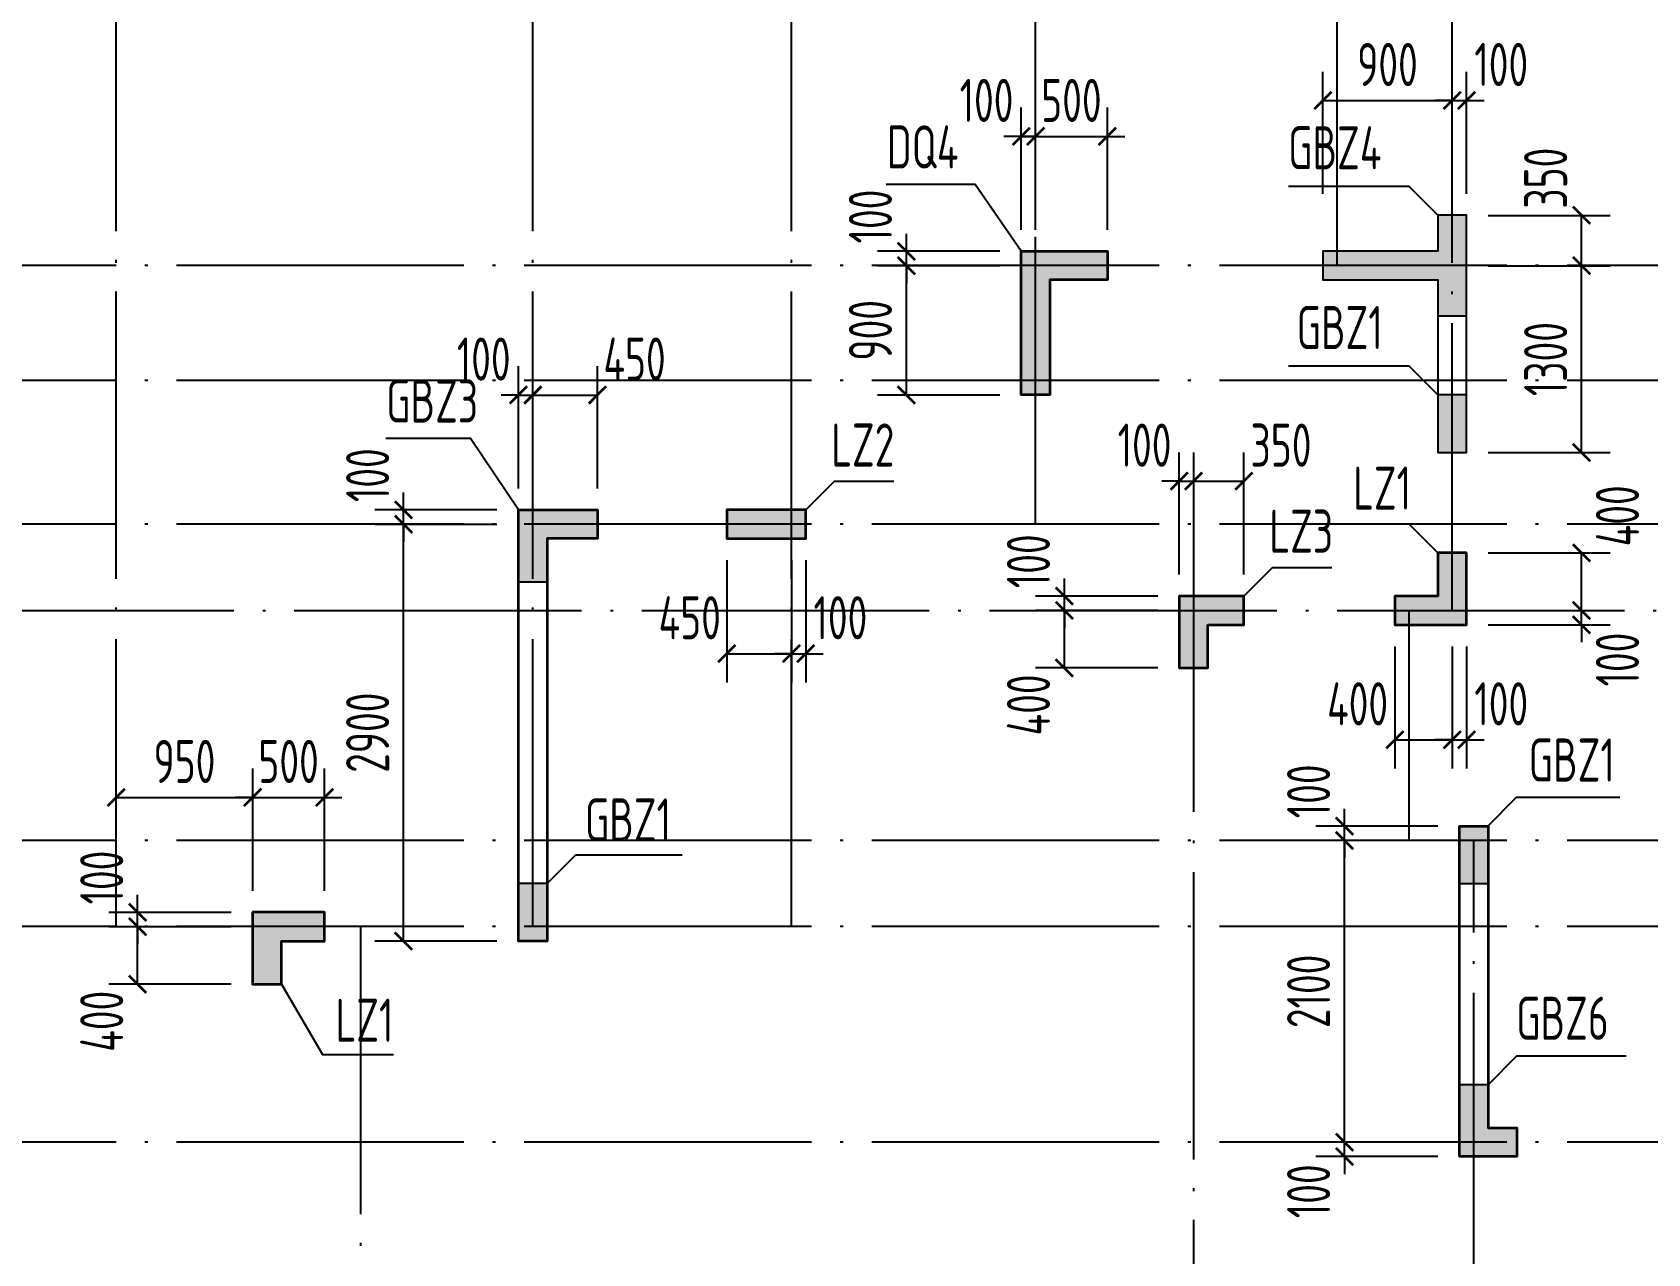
# Model space of a CAD drawing. Extents: x -1307975 to -76406, y -96289 to 379359.
# Drawn here: x -945641 to -934397, y 80493 to 88992 of the extents above; entities that cross this region are included whole.
import ezdxf
from ezdxf.enums import TextEntityAlignment as Align

# ---------------------------------------------------------------- set-up
doc = ezdxf.new("R2010")
doc.units = 0
doc.header["$LTSCALE"] = 1000
doc.linetypes.add('DOTE', pattern=[2.42, 2, -0.2, 0.02, -0.2])
doc.layers.get('0').update_dxf_attribs({"linetype": 'CONTINUOUS'})
doc.layers.get('DEFPOINTS').update_dxf_attribs({"linetype": 'CONTINUOUS'})
for name, color, linetype in [('A-DOTE', 10, 'DOTE'), ('S-Q墙实线', 6, 'CONTINUOUS'), ('S-Q墙标注', 3, 'CONTINUOUS'), ('S-X详图填充', 252, 'CONTINUOUS'), ('S-X详图实线', 4, 'CONTINUOUS'), ('S-Z柱实线', 6, 'CONTINUOUS'), ('S-Z柱编号', 6, 'CONTINUOUS')]:
    doc.layers.add(name, color=color, linetype=linetype)
doc.styles.add('TSSD_REIN', font='tssdeng.shx', dxfattribs={"width": 0.7, "height": 300, "bigfont": 'tssdchn.shx'})
doc.styles.add('结构文字', font='zstxt.shx', dxfattribs={"width": 0.7, "bigfont": 'zshz.shx'})
doc.dimstyles.new('STRUCK', dxfattribs={"dimtxt": 400, "dimasz": 121, "dimexe": 200, "dimexo": 150, "dimgap": 115, "dimtad": 1, "dimdec": 0, "dimdsep": 46, "dimtxsty": '结构文字', "dimblk": 'ARCHTICK', "dimcen": 400, "dimclrd": 3, "dimclre": 3, "dimclrt": 7, "dimadec": 0, "dimazin": 0, "dimtfac": 1, "dimtdec": 0, "dimtix": 1, "dimtmove": 2, "dimatfit": 3, "dimldrblk": '_DIMX', "dimfxl": 1, "dimtolj": 1, "dimtzin": 0, "dimarcsym": 0})

# ---------------------------------------------------------------- blocks, each defined once
blk = doc.blocks.new('20210726.16395156')
at = {"layer": 'A-DOTE'}
for p, q in [((31400, 10900), (31400, 18249.9)), ((34300, 10900), (34300, 18249.9)), ((36100, 10900), (36100, 18249.9)), ((37800, 13700), (37800, 18249.9)), ((39900, 15500), (39900, 18249.9)), ((40700, 13100.3), (40700, 18249.9)), ((55600, 15500), (3600, 15500)), ((55600, 14700), (3600, 14700)), ((55600, 13700), (3600, 13700)), ((38900.2, 13700), (38900, 3600)), ((3600, 13100.3), (55600, 13100.3)), ((40400, 11500), (40400, 13100)), ((55600, 11500), (3600, 11500)), ((40850, 3600.2), (40850, 11500)), ((55600, 10900), (3600, 10900)), ((33100, 10900), (33100, 3600)), ((55600, 9400), (3600, 9400))]:
    blk.add_line(p, q, dxfattribs=at)
blk = doc.blocks.new('_ArchTick')
at = {"color": 0, "linetype": 'ByBlock', "const_width": 0.15}
blk.add_lwpolyline([(-0.5, -0.5), (0.5, 0.5)], dxfattribs=at)
blk = doc.blocks.new('*D1609')
at = {"layer": 'DEFPOINTS', "color": 0, "transparency": 16777216}
for p in [(-943057, 85568), (-942257, 85568), (-942257, 82668)]:
    blk.add_point(p, dxfattribs=at)
at = {"layer": 'S-Q墙标注', "color": 3, "lineweight": -2, "transparency": 16777216}
for p, q in [((-942407, 85568), (-943257, 85568)), ((-943057, 82668), (-943057, 85568)), ((-942407, 82668), (-943257, 82668))]:
    blk.add_line(p, q, dxfattribs=at)
at = {"layer": 'S-Q墙标注', "color": 3, "lineweight": -2, "transparency": 16777216, "xscale": 121, "yscale": 121, "zscale": 121}
for p, rotation in [((-943057, 85568), 90), ((-943057, 82668), 270)]:
    blk.add_blockref('_ArchTick', p, dxfattribs=dict(at, rotation=rotation))
at = {"layer": 'S-Q墙标注', "color": 7, "transparency": 16777216, "insert": (-943307, 84118), "char_height": 300, "attachment_point": 5, "rotation": 90, "style": 'TSSD_REIN'}
blk.add_mtext('\\A1;2900', dxfattribs=at)
blk = doc.blocks.new('_DIMX')
blk.add_line((-150, 0), (150, 0))
at = {"const_width": 50}
blk.add_lwpolyline([(-70, -70), (70, 70)], dxfattribs=at)
blk = doc.blocks.new('*D1610')
at = {"layer": 'DEFPOINTS', "color": 0, "transparency": 16777216}
for p in [(-943057, 85668), (-942257, 85668), (-942257, 85568)]:
    blk.add_point(p, dxfattribs=at)
at = {"layer": 'S-Q墙标注', "color": 3, "lineweight": -2, "transparency": 16777216}
for p, q in [((-943057, 85668), (-943057, 85789)), ((-942407, 85668), (-943257, 85668)), ((-943057, 85568), (-943057, 85668)), ((-942407, 85568), (-943257, 85568)), ((-943057, 85568), (-943057, 85447))]:
    blk.add_line(p, q, dxfattribs=at)
at = {"layer": 'S-Q墙标注', "color": 3, "lineweight": -2, "transparency": 16777216, "xscale": 121, "yscale": 121, "zscale": 121}
for p, rotation in [((-943057, 85668), 270), ((-943057, 85568), 90)]:
    blk.add_blockref('_ArchTick', p, dxfattribs=dict(at, rotation=rotation))
at = {"layer": 'S-Q墙标注', "color": 7, "transparency": 16777216, "insert": (-943307, 85910), "char_height": 300, "attachment_point": 5, "rotation": 90, "style": 'TSSD_REIN'}
blk.add_mtext('\\A1;100', dxfattribs=at)
blk = doc.blocks.new('*D1611')
at = {"layer": 'DEFPOINTS', "color": 0, "transparency": 16777216}
for p in [(-942157, 86468), (-942257, 85668), (-942157, 85668)]:
    blk.add_point(p, dxfattribs=at)
at = {"layer": 'S-Q墙标注', "color": 3, "lineweight": -2, "transparency": 16777216}
for p, q in [((-942257, 85818), (-942257, 86668)), ((-942157, 85818), (-942157, 86668)), ((-942257, 86468), (-942378, 86468)), ((-942257, 86468), (-942157, 86468)), ((-942157, 86468), (-942036, 86468))]:
    blk.add_line(p, q, dxfattribs=at)
at = {"layer": 'S-Q墙标注', "color": 3, "lineweight": -2, "transparency": 16777216, "xscale": 121, "yscale": 121, "zscale": 121}
blk.add_blockref('_ArchTick', (-942257, 86468), dxfattribs=at)
at = {"layer": 'S-Q墙标注', "color": 3, "lineweight": -2, "transparency": 16777216, "xscale": 121, "yscale": 121, "zscale": 121, "rotation": 180}
blk.add_blockref('_ArchTick', (-942157, 86468), dxfattribs=at)
at = {"layer": 'S-Q墙标注', "color": 7, "transparency": 16777216, "insert": (-942499, 86718), "char_height": 300, "attachment_point": 5, "style": 'TSSD_REIN'}
blk.add_mtext('\\A1;100', dxfattribs=at)
blk = doc.blocks.new('*D1612')
at = {"layer": 'DEFPOINTS', "color": 0, "transparency": 16777216}
for p in [(-941707, 86468), (-942157, 85668), (-941707, 85668)]:
    blk.add_point(p, dxfattribs=at)
at = {"layer": 'S-Q墙标注', "color": 3, "lineweight": -2, "transparency": 16777216}
for p, q in [((-942157, 85818), (-942157, 86668)), ((-941707, 85818), (-941707, 86668)), ((-942157, 86468), (-941707, 86468))]:
    blk.add_line(p, q, dxfattribs=at)
at = {"layer": 'S-Q墙标注', "color": 3, "lineweight": -2, "transparency": 16777216, "xscale": 121, "yscale": 121, "zscale": 121, "rotation": 180}
blk.add_blockref('_ArchTick', (-942157, 86468), dxfattribs=at)
at = {"layer": 'S-Q墙标注', "color": 3, "lineweight": -2, "transparency": 16777216, "xscale": 121, "yscale": 121, "zscale": 121}
blk.add_blockref('_ArchTick', (-941707, 86468), dxfattribs=at)
at = {"layer": 'S-Q墙标注', "color": 7, "transparency": 16777216, "insert": (-941449, 86718), "char_height": 300, "attachment_point": 5, "style": 'TSSD_REIN'}
blk.add_mtext('\\A1;450', dxfattribs=at)
blk = doc.blocks.new('*D1613')
at = {"layer": 'DEFPOINTS', "color": 0, "transparency": 16777216}
for p in [(-940807, 85468), (-940357, 85468), (-940357, 84668)]:
    blk.add_point(p, dxfattribs=at)
at = {"layer": 'S-Q墙标注', "color": 3, "lineweight": -2, "transparency": 16777216}
for p, q in [((-940807, 85318), (-940807, 84468)), ((-940357, 85318), (-940357, 84468)), ((-940807, 84668), (-940357, 84668))]:
    blk.add_line(p, q, dxfattribs=at)
at = {"layer": 'S-Q墙标注', "color": 3, "lineweight": -2, "transparency": 16777216, "xscale": 121, "yscale": 121, "zscale": 121, "rotation": 180}
blk.add_blockref('_ArchTick', (-940807, 84668), dxfattribs=at)
at = {"layer": 'S-Q墙标注', "color": 3, "lineweight": -2, "transparency": 16777216, "xscale": 121, "yscale": 121, "zscale": 121}
blk.add_blockref('_ArchTick', (-940357, 84668), dxfattribs=at)
at = {"layer": 'S-Q墙标注', "color": 7, "transparency": 16777216, "insert": (-941065, 84918), "char_height": 300, "attachment_point": 5, "style": 'TSSD_REIN'}
blk.add_mtext('\\A1;450', dxfattribs=at)
blk = doc.blocks.new('*D1614')
at = {"layer": 'DEFPOINTS', "color": 0, "transparency": 16777216}
for p in [(-940357, 85468), (-940257, 85468), (-940257, 84668)]:
    blk.add_point(p, dxfattribs=at)
at = {"layer": 'S-Q墙标注', "color": 3, "lineweight": -2, "transparency": 16777216}
for p, q in [((-940357, 85318), (-940357, 84468)), ((-940257, 85318), (-940257, 84468)), ((-940357, 84668), (-940478, 84668)), ((-940357, 84668), (-940257, 84668)), ((-940257, 84668), (-940136, 84668))]:
    blk.add_line(p, q, dxfattribs=at)
at = {"layer": 'S-Q墙标注', "color": 3, "lineweight": -2, "transparency": 16777216, "xscale": 121, "yscale": 121, "zscale": 121}
blk.add_blockref('_ArchTick', (-940357, 84668), dxfattribs=at)
at = {"layer": 'S-Q墙标注', "color": 3, "lineweight": -2, "transparency": 16777216, "xscale": 121, "yscale": 121, "zscale": 121, "rotation": 180}
blk.add_blockref('_ArchTick', (-940257, 84668), dxfattribs=at)
at = {"layer": 'S-Q墙标注', "color": 7, "transparency": 16777216, "insert": (-940016, 84918), "char_height": 300, "attachment_point": 5, "style": 'TSSD_REIN'}
blk.add_mtext('\\A1;100', dxfattribs=at)
blk = doc.blocks.new('*D1615')
at = {"layer": 'DEFPOINTS', "color": 0, "transparency": 16777216}
for p in [(-935657, 84969), (-934857, 84969), (-935657, 84869)]:
    blk.add_point(p, dxfattribs=at)
at = {"layer": 'S-Q墙标注', "color": 3, "lineweight": -2, "transparency": 16777216}
for p, q in [((-934857, 84969), (-934857, 85090)), ((-935507, 84969), (-934657, 84969)), ((-934857, 84869), (-934857, 84969)), ((-935507, 84869), (-934657, 84869)), ((-934857, 84869), (-934857, 84748))]:
    blk.add_line(p, q, dxfattribs=at)
at = {"layer": 'S-Q墙标注', "color": 3, "lineweight": -2, "transparency": 16777216, "xscale": 121, "yscale": 121, "zscale": 121}
for p, rotation in [((-934857, 84969), 270), ((-934857, 84869), 90)]:
    blk.add_blockref('_ArchTick', p, dxfattribs=dict(at, rotation=rotation))
at = {"layer": 'S-Q墙标注', "color": 7, "transparency": 16777216, "insert": (-934607, 84627), "char_height": 300, "attachment_point": 5, "rotation": 90, "style": 'TSSD_REIN'}
blk.add_mtext('\\A1;100', dxfattribs=at)
blk = doc.blocks.new('*D1616')
at = {"layer": 'DEFPOINTS', "color": 0, "transparency": 16777216}
for p in [(-935657, 85369), (-934857, 85369), (-935657, 84969)]:
    blk.add_point(p, dxfattribs=at)
at = {"layer": 'S-Q墙标注', "color": 3, "lineweight": -2, "transparency": 16777216}
for p, q in [((-935507, 85369), (-934657, 85369)), ((-934857, 84969), (-934857, 85369)), ((-935507, 84969), (-934657, 84969))]:
    blk.add_line(p, q, dxfattribs=at)
at = {"layer": 'S-Q墙标注', "color": 3, "lineweight": -2, "transparency": 16777216, "xscale": 121, "yscale": 121, "zscale": 121}
for p, rotation in [((-934857, 85369), 90), ((-934857, 84969), 270)]:
    blk.add_blockref('_ArchTick', p, dxfattribs=dict(at, rotation=rotation))
at = {"layer": 'S-Q墙标注', "color": 7, "transparency": 16777216, "insert": (-934607, 85627), "char_height": 300, "attachment_point": 5, "rotation": 90, "style": 'TSSD_REIN'}
blk.add_mtext('\\A1;400', dxfattribs=at)
blk = doc.blocks.new('*D1617')
at = {"layer": 'DEFPOINTS', "color": 0, "transparency": 16777216}
for p in [(-936157, 84869), (-935757, 84869), (-935757, 84069)]:
    blk.add_point(p, dxfattribs=at)
at = {"layer": 'S-Q墙标注', "color": 3, "lineweight": -2, "transparency": 16777216}
for p, q in [((-936157, 84719), (-936157, 83869)), ((-935757, 84719), (-935757, 83869)), ((-936157, 84069), (-935757, 84069))]:
    blk.add_line(p, q, dxfattribs=at)
at = {"layer": 'S-Q墙标注', "color": 3, "lineweight": -2, "transparency": 16777216, "xscale": 121, "yscale": 121, "zscale": 121, "rotation": 180}
blk.add_blockref('_ArchTick', (-936157, 84069), dxfattribs=at)
at = {"layer": 'S-Q墙标注', "color": 3, "lineweight": -2, "transparency": 16777216, "xscale": 121, "yscale": 121, "zscale": 121}
blk.add_blockref('_ArchTick', (-935757, 84069), dxfattribs=at)
at = {"layer": 'S-Q墙标注', "color": 7, "transparency": 16777216, "insert": (-936416, 84319), "char_height": 300, "attachment_point": 5, "style": 'TSSD_REIN'}
blk.add_mtext('\\A1;400', dxfattribs=at)
blk = doc.blocks.new('*D1618')
at = {"layer": 'DEFPOINTS', "color": 0, "transparency": 16777216}
for p in [(-935757, 84869), (-935657, 84869), (-935657, 84069)]:
    blk.add_point(p, dxfattribs=at)
at = {"layer": 'S-Q墙标注', "color": 3, "lineweight": -2, "transparency": 16777216}
for p, q in [((-935757, 84719), (-935757, 83869)), ((-935657, 84719), (-935657, 83869)), ((-935757, 84069), (-935878, 84069)), ((-935757, 84069), (-935657, 84069)), ((-935657, 84069), (-935536, 84069))]:
    blk.add_line(p, q, dxfattribs=at)
at = {"layer": 'S-Q墙标注', "color": 3, "lineweight": -2, "transparency": 16777216, "xscale": 121, "yscale": 121, "zscale": 121}
blk.add_blockref('_ArchTick', (-935757, 84069), dxfattribs=at)
at = {"layer": 'S-Q墙标注', "color": 3, "lineweight": -2, "transparency": 16777216, "xscale": 121, "yscale": 121, "zscale": 121, "rotation": 180}
blk.add_blockref('_ArchTick', (-935657, 84069), dxfattribs=at)
at = {"layer": 'S-Q墙标注', "color": 7, "transparency": 16777216, "insert": (-935416, 84319), "char_height": 300, "attachment_point": 5, "style": 'TSSD_REIN'}
blk.add_mtext('\\A1;100', dxfattribs=at)
blk = doc.blocks.new('*D1619')
at = {"layer": 'DEFPOINTS', "color": 0, "transparency": 16777216}
for p in [(-939557, 87368), (-938757, 87368), (-938757, 86468)]:
    blk.add_point(p, dxfattribs=at)
at = {"layer": 'S-Q墙标注', "color": 3, "lineweight": -2, "transparency": 16777216}
for p, q in [((-938907, 87368), (-939757, 87368)), ((-939557, 86468), (-939557, 87368)), ((-938907, 86468), (-939757, 86468))]:
    blk.add_line(p, q, dxfattribs=at)
at = {"layer": 'S-Q墙标注', "color": 3, "lineweight": -2, "transparency": 16777216, "xscale": 121, "yscale": 121, "zscale": 121}
for p, rotation in [((-939557, 87368), 90), ((-939557, 86468), 270)]:
    blk.add_blockref('_ArchTick', p, dxfattribs=dict(at, rotation=rotation))
at = {"layer": 'S-Q墙标注', "color": 7, "transparency": 16777216, "insert": (-939807, 86918), "char_height": 300, "attachment_point": 5, "rotation": 90, "style": 'TSSD_REIN'}
blk.add_mtext('\\A1;900', dxfattribs=at)
blk = doc.blocks.new('*D1620')
at = {"layer": 'DEFPOINTS', "color": 0, "transparency": 16777216}
for p in [(-939557, 87468), (-938757, 87468), (-938757, 87368)]:
    blk.add_point(p, dxfattribs=at)
at = {"layer": 'S-Q墙标注', "color": 3, "lineweight": -2, "transparency": 16777216}
for p, q in [((-939557, 87468), (-939557, 87589)), ((-938907, 87468), (-939757, 87468)), ((-939557, 87368), (-939557, 87468)), ((-938907, 87368), (-939757, 87368)), ((-939557, 87368), (-939557, 87247))]:
    blk.add_line(p, q, dxfattribs=at)
at = {"layer": 'S-Q墙标注', "color": 3, "lineweight": -2, "transparency": 16777216, "xscale": 121, "yscale": 121, "zscale": 121}
for p, rotation in [((-939557, 87468), 270), ((-939557, 87368), 90)]:
    blk.add_blockref('_ArchTick', p, dxfattribs=dict(at, rotation=rotation))
at = {"layer": 'S-Q墙标注', "color": 7, "transparency": 16777216, "insert": (-939807, 87710), "char_height": 300, "attachment_point": 5, "rotation": 90, "style": 'TSSD_REIN'}
blk.add_mtext('\\A1;100', dxfattribs=at)
blk = doc.blocks.new('*D1621')
at = {"layer": 'DEFPOINTS', "color": 0, "transparency": 16777216}
for p in [(-938657, 88268), (-938757, 87468), (-938657, 87468)]:
    blk.add_point(p, dxfattribs=at)
at = {"layer": 'S-Q墙标注', "color": 3, "lineweight": -2, "transparency": 16777216}
for p, q in [((-938757, 87618), (-938757, 88468)), ((-938657, 87618), (-938657, 88468)), ((-938757, 88268), (-938878, 88268)), ((-938757, 88268), (-938657, 88268)), ((-938657, 88268), (-938536, 88268))]:
    blk.add_line(p, q, dxfattribs=at)
at = {"layer": 'S-Q墙标注', "color": 3, "lineweight": -2, "transparency": 16777216, "xscale": 121, "yscale": 121, "zscale": 121}
blk.add_blockref('_ArchTick', (-938757, 88268), dxfattribs=at)
at = {"layer": 'S-Q墙标注', "color": 3, "lineweight": -2, "transparency": 16777216, "xscale": 121, "yscale": 121, "zscale": 121, "rotation": 180}
blk.add_blockref('_ArchTick', (-938657, 88268), dxfattribs=at)
at = {"layer": 'S-Q墙标注', "color": 7, "transparency": 16777216, "insert": (-938999, 88518), "char_height": 300, "attachment_point": 5, "style": 'TSSD_REIN'}
blk.add_mtext('\\A1;100', dxfattribs=at)
blk = doc.blocks.new('*D1622')
at = {"layer": 'DEFPOINTS', "color": 0, "transparency": 16777216}
for p in [(-938158, 88268), (-938657, 87468), (-938158, 87468)]:
    blk.add_point(p, dxfattribs=at)
at = {"layer": 'S-Q墙标注', "color": 3, "lineweight": -2, "transparency": 16777216}
for p, q in [((-938657, 87618), (-938657, 88468)), ((-938158, 87618), (-938158, 88468)), ((-938657, 88268), (-938778, 88268)), ((-938657, 88268), (-938158, 88268)), ((-938158, 88268), (-938037, 88268))]:
    blk.add_line(p, q, dxfattribs=at)
at = {"layer": 'S-Q墙标注', "color": 3, "lineweight": -2, "transparency": 16777216, "xscale": 121, "yscale": 121, "zscale": 121}
blk.add_blockref('_ArchTick', (-938657, 88268), dxfattribs=at)
at = {"layer": 'S-Q墙标注', "color": 3, "lineweight": -2, "transparency": 16777216, "xscale": 121, "yscale": 121, "zscale": 121, "rotation": 180}
blk.add_blockref('_ArchTick', (-938158, 88268), dxfattribs=at)
at = {"layer": 'S-Q墙标注', "color": 7, "transparency": 16777216, "insert": (-938408, 88518), "char_height": 300, "attachment_point": 5, "style": 'TSSD_REIN'}
blk.add_mtext('\\A1;500', dxfattribs=at)
blk = doc.blocks.new('*D1623')
at = {"layer": 'DEFPOINTS', "color": 0, "transparency": 16777216}
for p in [(-936507, 81268), (-935707, 81268), (-935707, 81168)]:
    blk.add_point(p, dxfattribs=at)
at = {"layer": 'S-Q墙标注', "color": 3, "lineweight": -2, "transparency": 16777216}
for p, q in [((-936507, 81268), (-936507, 81389)), ((-935857, 81268), (-936707, 81268)), ((-936507, 81168), (-936507, 81268)), ((-935857, 81168), (-936707, 81168)), ((-936507, 81168), (-936507, 81047))]:
    blk.add_line(p, q, dxfattribs=at)
at = {"layer": 'S-Q墙标注', "color": 3, "lineweight": -2, "transparency": 16777216, "xscale": 121, "yscale": 121, "zscale": 121}
for p, rotation in [((-936507, 81268), 270), ((-936507, 81168), 90)]:
    blk.add_blockref('_ArchTick', p, dxfattribs=dict(at, rotation=rotation))
at = {"layer": 'S-Q墙标注', "color": 7, "transparency": 16777216, "insert": (-936757, 80927), "char_height": 300, "attachment_point": 5, "rotation": 90, "style": 'TSSD_REIN'}
blk.add_mtext('\\A1;100', dxfattribs=at)
blk = doc.blocks.new('*D1624')
at = {"layer": 'DEFPOINTS', "color": 0, "transparency": 16777216}
for p in [(-936507, 83368), (-935707, 83368), (-935707, 81268)]:
    blk.add_point(p, dxfattribs=at)
at = {"layer": 'S-Q墙标注', "color": 3, "lineweight": -2, "transparency": 16777216}
for p, q in [((-935857, 83368), (-936707, 83368)), ((-936507, 81268), (-936507, 83368)), ((-935857, 81268), (-936707, 81268))]:
    blk.add_line(p, q, dxfattribs=at)
at = {"layer": 'S-Q墙标注', "color": 3, "lineweight": -2, "transparency": 16777216, "xscale": 121, "yscale": 121, "zscale": 121}
for p, rotation in [((-936507, 83368), 90), ((-936507, 81268), 270)]:
    blk.add_blockref('_ArchTick', p, dxfattribs=dict(at, rotation=rotation))
at = {"layer": 'S-Q墙标注', "color": 7, "transparency": 16777216, "insert": (-936757, 82318), "char_height": 300, "attachment_point": 5, "rotation": 90, "style": 'TSSD_REIN'}
blk.add_mtext('\\A1;2100', dxfattribs=at)
blk = doc.blocks.new('*D1625')
at = {"layer": 'DEFPOINTS', "color": 0, "transparency": 16777216}
for p in [(-936507, 83468), (-935707, 83468), (-935707, 83368)]:
    blk.add_point(p, dxfattribs=at)
at = {"layer": 'S-Q墙标注', "color": 3, "lineweight": -2, "transparency": 16777216}
for p, q in [((-936507, 83468), (-936507, 83589)), ((-935857, 83468), (-936707, 83468)), ((-936507, 83368), (-936507, 83468)), ((-935857, 83368), (-936707, 83368)), ((-936507, 83368), (-936507, 83247))]:
    blk.add_line(p, q, dxfattribs=at)
at = {"layer": 'S-Q墙标注', "color": 3, "lineweight": -2, "transparency": 16777216, "xscale": 121, "yscale": 121, "zscale": 121}
for p, rotation in [((-936507, 83468), 270), ((-936507, 83368), 90)]:
    blk.add_blockref('_ArchTick', p, dxfattribs=dict(at, rotation=rotation))
at = {"layer": 'S-Q墙标注', "color": 7, "transparency": 16777216, "insert": (-936757, 83710), "char_height": 300, "attachment_point": 5, "rotation": 90, "style": 'TSSD_REIN'}
blk.add_mtext('\\A1;100', dxfattribs=at)
blk = doc.blocks.new('*D1626')
at = {"layer": 'DEFPOINTS', "color": 0, "transparency": 16777216}
for p in [(-937207, 85869), (-937557, 85069), (-937207, 85069)]:
    blk.add_point(p, dxfattribs=at)
at = {"layer": 'S-Q墙标注', "color": 3, "lineweight": -2, "transparency": 16777216}
for p, q in [((-937557, 85219), (-937557, 86069)), ((-937207, 85219), (-937207, 86069)), ((-937557, 85869), (-937207, 85869))]:
    blk.add_line(p, q, dxfattribs=at)
at = {"layer": 'S-Q墙标注', "color": 3, "lineweight": -2, "transparency": 16777216, "xscale": 121, "yscale": 121, "zscale": 121, "rotation": 180}
blk.add_blockref('_ArchTick', (-937557, 85869), dxfattribs=at)
at = {"layer": 'S-Q墙标注', "color": 3, "lineweight": -2, "transparency": 16777216, "xscale": 121, "yscale": 121, "zscale": 121}
blk.add_blockref('_ArchTick', (-937207, 85869), dxfattribs=at)
at = {"layer": 'S-Q墙标注', "color": 7, "transparency": 16777216, "insert": (-936949, 86119), "char_height": 300, "attachment_point": 5, "style": 'TSSD_REIN'}
blk.add_mtext('\\A1;350', dxfattribs=at)
blk = doc.blocks.new('*D1627')
at = {"layer": 'DEFPOINTS', "color": 0, "transparency": 16777216}
for p in [(-937557, 85869), (-937657, 85069), (-937557, 85069)]:
    blk.add_point(p, dxfattribs=at)
at = {"layer": 'S-Q墙标注', "color": 3, "lineweight": -2, "transparency": 16777216}
for p, q in [((-937657, 85219), (-937657, 86069)), ((-937557, 85219), (-937557, 86069)), ((-937657, 85869), (-937778, 85869)), ((-937657, 85869), (-937557, 85869)), ((-937557, 85869), (-937436, 85869))]:
    blk.add_line(p, q, dxfattribs=at)
at = {"layer": 'S-Q墙标注', "color": 3, "lineweight": -2, "transparency": 16777216, "xscale": 121, "yscale": 121, "zscale": 121}
blk.add_blockref('_ArchTick', (-937657, 85869), dxfattribs=at)
at = {"layer": 'S-Q墙标注', "color": 3, "lineweight": -2, "transparency": 16777216, "xscale": 121, "yscale": 121, "zscale": 121, "rotation": 180}
blk.add_blockref('_ArchTick', (-937557, 85869), dxfattribs=at)
at = {"layer": 'S-Q墙标注', "color": 7, "transparency": 16777216, "insert": (-937899, 86119), "char_height": 300, "attachment_point": 5, "style": 'TSSD_REIN'}
blk.add_mtext('\\A1;100', dxfattribs=at)
blk = doc.blocks.new('*D1630')
at = {"layer": 'DEFPOINTS', "color": 0, "transparency": 16777216}
for p in [(-938457, 85069), (-937657, 85069), (-937657, 84969)]:
    blk.add_point(p, dxfattribs=at)
at = {"layer": 'S-Q墙标注', "color": 3, "lineweight": -2, "transparency": 16777216}
for p, q in [((-938457, 85069), (-938457, 85190)), ((-937807, 85069), (-938657, 85069)), ((-938457, 84969), (-938457, 85069)), ((-937807, 84969), (-938657, 84969)), ((-938457, 84969), (-938457, 84848))]:
    blk.add_line(p, q, dxfattribs=at)
at = {"layer": 'S-Q墙标注', "color": 3, "lineweight": -2, "transparency": 16777216, "xscale": 121, "yscale": 121, "zscale": 121}
for p, rotation in [((-938457, 85069), 270), ((-938457, 84969), 90)]:
    blk.add_blockref('_ArchTick', p, dxfattribs=dict(at, rotation=rotation))
at = {"layer": 'S-Q墙标注', "color": 7, "transparency": 16777216, "insert": (-938707, 85311), "char_height": 300, "attachment_point": 5, "rotation": 90, "style": 'TSSD_REIN'}
blk.add_mtext('\\A1;100', dxfattribs=at)
blk = doc.blocks.new('*D1631')
at = {"layer": 'DEFPOINTS', "color": 0, "transparency": 16777216}
for p in [(-938457, 84969), (-937657, 84969), (-937657, 84569)]:
    blk.add_point(p, dxfattribs=at)
at = {"layer": 'S-Q墙标注', "color": 3, "lineweight": -2, "transparency": 16777216}
for p, q in [((-937807, 84969), (-938657, 84969)), ((-938457, 84569), (-938457, 84969)), ((-937807, 84569), (-938657, 84569))]:
    blk.add_line(p, q, dxfattribs=at)
at = {"layer": 'S-Q墙标注', "color": 3, "lineweight": -2, "transparency": 16777216, "xscale": 121, "yscale": 121, "zscale": 121}
for p, rotation in [((-938457, 84969), 90), ((-938457, 84569), 270)]:
    blk.add_blockref('_ArchTick', p, dxfattribs=dict(at, rotation=rotation))
at = {"layer": 'S-Q墙标注', "color": 7, "transparency": 16777216, "insert": (-938707, 84311), "char_height": 300, "attachment_point": 5, "rotation": 90, "style": 'TSSD_REIN'}
blk.add_mtext('\\A1;400', dxfattribs=at)
blk = doc.blocks.new('*D1640')
at = {"layer": 'DEFPOINTS', "color": 0, "transparency": 16777216}
for p in [(-943607, 83668), (-944107, 82868), (-943607, 82868)]:
    blk.add_point(p, dxfattribs=at)
at = {"layer": 'S-Q墙标注', "color": 3, "lineweight": -2, "transparency": 16777216}
for p, q in [((-944107, 83018), (-944107, 83868)), ((-943607, 83018), (-943607, 83868)), ((-944107, 83668), (-944228, 83668)), ((-944107, 83668), (-943607, 83668)), ((-943607, 83668), (-943486, 83668))]:
    blk.add_line(p, q, dxfattribs=at)
at = {"layer": 'S-Q墙标注', "color": 3, "lineweight": -2, "transparency": 16777216, "xscale": 121, "yscale": 121, "zscale": 121}
blk.add_blockref('_ArchTick', (-944107, 83668), dxfattribs=at)
at = {"layer": 'S-Q墙标注', "color": 3, "lineweight": -2, "transparency": 16777216, "xscale": 121, "yscale": 121, "zscale": 121, "rotation": 180}
blk.add_blockref('_ArchTick', (-943607, 83668), dxfattribs=at)
at = {"layer": 'S-Q墙标注', "color": 7, "transparency": 16777216, "insert": (-943857, 83918), "char_height": 300, "attachment_point": 5, "style": 'TSSD_REIN'}
blk.add_mtext('\\A1;500', dxfattribs=at)
blk = doc.blocks.new('*D1641')
at = {"layer": 'DEFPOINTS', "color": 0, "transparency": 16777216}
for p in [(-944908, 82868), (-944108, 82868), (-944108, 82768)]:
    blk.add_point(p, dxfattribs=at)
at = {"layer": 'S-Q墙标注', "color": 3, "lineweight": -2, "transparency": 16777216}
for p, q in [((-944908, 82868), (-944908, 82989)), ((-944258, 82868), (-945108, 82868)), ((-944258, 82768), (-945108, 82768)), ((-944908, 82768), (-944908, 82868)), ((-944908, 82768), (-944908, 82647))]:
    blk.add_line(p, q, dxfattribs=at)
at = {"layer": 'S-Q墙标注', "color": 3, "lineweight": -2, "transparency": 16777216, "xscale": 121, "yscale": 121, "zscale": 121}
for p, rotation in [((-944908, 82868), 270), ((-944908, 82768), 90)]:
    blk.add_blockref('_ArchTick', p, dxfattribs=dict(at, rotation=rotation))
at = {"layer": 'S-Q墙标注', "color": 7, "transparency": 16777216, "insert": (-945158, 83110), "char_height": 300, "attachment_point": 5, "rotation": 90, "style": 'TSSD_REIN'}
blk.add_mtext('\\A1;100', dxfattribs=at)
blk = doc.blocks.new('*D1642')
at = {"layer": 'DEFPOINTS', "color": 0, "transparency": 16777216}
for p in [(-944908, 82768), (-944108, 82768), (-944108, 82368)]:
    blk.add_point(p, dxfattribs=at)
at = {"layer": 'S-Q墙标注', "color": 3, "lineweight": -2, "transparency": 16777216}
for p, q in [((-944258, 82768), (-945108, 82768)), ((-944908, 82368), (-944908, 82768)), ((-944258, 82368), (-945108, 82368))]:
    blk.add_line(p, q, dxfattribs=at)
at = {"layer": 'S-Q墙标注', "color": 3, "lineweight": -2, "transparency": 16777216, "xscale": 121, "yscale": 121, "zscale": 121}
for p, rotation in [((-944908, 82768), 90), ((-944908, 82368), 270)]:
    blk.add_blockref('_ArchTick', p, dxfattribs=dict(at, rotation=rotation))
at = {"layer": 'S-Q墙标注', "color": 7, "transparency": 16777216, "insert": (-945158, 82110), "char_height": 300, "attachment_point": 5, "rotation": 90, "style": 'TSSD_REIN'}
blk.add_mtext('\\A1;400', dxfattribs=at)
blk = doc.blocks.new('*D1643')
at = {"layer": 'DEFPOINTS', "color": 0, "transparency": 16777216}
for p in [(-944107, 83668), (-945057, 82868), (-944107, 82868)]:
    blk.add_point(p, dxfattribs=at)
at = {"layer": 'S-Q墙标注', "color": 3, "lineweight": -2, "transparency": 16777216}
for p, q in [((-945057, 83018), (-945057, 83868)), ((-944107, 83018), (-944107, 83868)), ((-945057, 83668), (-944107, 83668))]:
    blk.add_line(p, q, dxfattribs=at)
at = {"layer": 'S-Q墙标注', "color": 3, "lineweight": -2, "transparency": 16777216, "xscale": 121, "yscale": 121, "zscale": 121, "rotation": 180}
blk.add_blockref('_ArchTick', (-945057, 83668), dxfattribs=at)
at = {"layer": 'S-Q墙标注', "color": 3, "lineweight": -2, "transparency": 16777216, "xscale": 121, "yscale": 121, "zscale": 121}
blk.add_blockref('_ArchTick', (-944107, 83668), dxfattribs=at)
at = {"layer": 'S-Q墙标注', "color": 7, "transparency": 16777216, "insert": (-944582, 83918), "char_height": 300, "attachment_point": 5, "style": 'TSSD_REIN'}
blk.add_mtext('\\A1;950', dxfattribs=at)
blk = doc.blocks.new('*D1804')
at = {"layer": 'DEFPOINTS', "color": 0, "transparency": 16777216}
for p in [(-935657, 87368), (-934857, 87368), (-935657, 86068)]:
    blk.add_point(p, dxfattribs=at)
at = {"layer": 'S-Q墙标注', "color": 3, "lineweight": -2, "transparency": 16777216}
for p, q in [((-935507, 87368), (-934657, 87368)), ((-934857, 86068), (-934857, 87368)), ((-935507, 86068), (-934657, 86068))]:
    blk.add_line(p, q, dxfattribs=at)
at = {"layer": 'S-Q墙标注', "color": 3, "lineweight": -2, "transparency": 16777216, "xscale": 121, "yscale": 121, "zscale": 121}
for p, rotation in [((-934857, 87368), 90), ((-934857, 86068), 270)]:
    blk.add_blockref('_ArchTick', p, dxfattribs=dict(at, rotation=rotation))
at = {"layer": 'S-Q墙标注', "color": 7, "transparency": 16777216, "insert": (-935107, 86718), "char_height": 300, "attachment_point": 5, "rotation": 90, "style": 'TSSD_REIN'}
blk.add_mtext('\\A1;1300', dxfattribs=at)
blk = doc.blocks.new('*D1805')
at = {"layer": 'DEFPOINTS', "color": 0, "transparency": 16777216}
for p in [(-935657, 87718), (-934857, 87718), (-935657, 87368)]:
    blk.add_point(p, dxfattribs=at)
at = {"layer": 'S-Q墙标注', "color": 3, "lineweight": -2, "transparency": 16777216}
for p, q in [((-935507, 87718), (-934657, 87718)), ((-934857, 87368), (-934857, 87718)), ((-935507, 87368), (-934657, 87368))]:
    blk.add_line(p, q, dxfattribs=at)
at = {"layer": 'S-Q墙标注', "color": 3, "lineweight": -2, "transparency": 16777216, "xscale": 121, "yscale": 121, "zscale": 121}
for p, rotation in [((-934857, 87718), 90), ((-934857, 87368), 270)]:
    blk.add_blockref('_ArchTick', p, dxfattribs=dict(at, rotation=rotation))
at = {"layer": 'S-Q墙标注', "color": 7, "transparency": 16777216, "insert": (-935107, 87977), "char_height": 300, "attachment_point": 5, "rotation": 90, "style": 'TSSD_REIN'}
blk.add_mtext('\\A1;350', dxfattribs=at)
blk = doc.blocks.new('*D1806')
at = {"layer": 'DEFPOINTS', "color": 0, "transparency": 16777216}
for p in [(-935757, 88518), (-936658, 87718), (-935757, 87718)]:
    blk.add_point(p, dxfattribs=at)
at = {"layer": 'S-Q墙标注', "color": 3, "lineweight": -2, "transparency": 16777216}
for p, q in [((-936658, 87868), (-936658, 88718)), ((-935757, 87868), (-935757, 88718)), ((-936658, 88518), (-935757, 88518))]:
    blk.add_line(p, q, dxfattribs=at)
at = {"layer": 'S-Q墙标注', "color": 3, "lineweight": -2, "transparency": 16777216, "xscale": 121, "yscale": 121, "zscale": 121, "rotation": 180}
blk.add_blockref('_ArchTick', (-936658, 88518), dxfattribs=at)
at = {"layer": 'S-Q墙标注', "color": 3, "lineweight": -2, "transparency": 16777216, "xscale": 121, "yscale": 121, "zscale": 121}
blk.add_blockref('_ArchTick', (-935757, 88518), dxfattribs=at)
at = {"layer": 'S-Q墙标注', "color": 7, "transparency": 16777216, "insert": (-936208, 88768), "char_height": 300, "attachment_point": 5, "style": 'TSSD_REIN'}
blk.add_mtext('\\A1;900', dxfattribs=at)
blk = doc.blocks.new('*D1807')
at = {"layer": 'DEFPOINTS', "color": 0, "transparency": 16777216}
for p in [(-935657, 88518), (-935757, 87718), (-935657, 87718)]:
    blk.add_point(p, dxfattribs=at)
at = {"layer": 'S-Q墙标注', "color": 3, "lineweight": -2, "transparency": 16777216}
for p, q in [((-935757, 87868), (-935757, 88718)), ((-935657, 87868), (-935657, 88718)), ((-935757, 88518), (-935878, 88518)), ((-935757, 88518), (-935657, 88518)), ((-935657, 88518), (-935536, 88518))]:
    blk.add_line(p, q, dxfattribs=at)
at = {"layer": 'S-Q墙标注', "color": 3, "lineweight": -2, "transparency": 16777216, "xscale": 121, "yscale": 121, "zscale": 121}
blk.add_blockref('_ArchTick', (-935757, 88518), dxfattribs=at)
at = {"layer": 'S-Q墙标注', "color": 3, "lineweight": -2, "transparency": 16777216, "xscale": 121, "yscale": 121, "zscale": 121, "rotation": 180}
blk.add_blockref('_ArchTick', (-935657, 88518), dxfattribs=at)
at = {"layer": 'S-Q墙标注', "color": 7, "transparency": 16777216, "insert": (-935416, 88768), "char_height": 300, "attachment_point": 5, "style": 'TSSD_REIN'}
blk.add_mtext('\\A1;100', dxfattribs=at)

msp = doc.modelspace()

# ---------------------------------------------------------------- hatches: boundary and pattern name
at = {"layer": 'S-X详图填充'}
h = msp.add_hatch(color=256, dxfattribs=at)
h.dxf.hatch_style = 1
h.paths.add_polyline_path([(-935857.46, 87017.98), (-935657.46, 87017.98), (-935657.46, 87718.44), (-935857.46, 87718.44), (-935857.46, 87468.44), (-936657.59, 87468.44), (-936657.59, 87268.44), (-935857.46, 87268.44)])
h = msp.add_hatch(color=256, dxfattribs=at)
h.dxf.hatch_style = 1
h.paths.add_polyline_path([(-938557.46, 87268.44), (-938157.55, 87268.44), (-938157.55, 87468.44), (-938757.46, 87468.44), (-938757.46, 86468.44), (-938557.46, 86468.44)])
h = msp.add_hatch(color=256, dxfattribs=at)
h.dxf.hatch_style = 1
h.paths.add_polyline_path([(-935657.46, 86468.44), (-935857.46, 86468.44), (-935857.46, 86068.44), (-935657.46, 86068.44)])
h = msp.add_hatch(color=256, dxfattribs=at)
h.dxf.hatch_style = 1
h.paths.add_polyline_path([(-942257.46, 85168.44), (-942057.46, 85168.44), (-942057.46, 85468.44), (-941707.46, 85468.44), (-941707.46, 85668.44), (-942257.46, 85668.44)])
for points in [[(-940257.46, 85668.44), (-940807.46, 85668.44), (-940807.46, 85468.44), (-940257.46, 85468.44)], [(-936157.46, 85068.71), (-935857.46, 85068.71), (-935857.46, 85368.71), (-935657.46, 85368.71), (-935657.46, 84868.71), (-936157.46, 84868.71)], [(-943607.47, 82668.44), (-943907.47, 82668.44), (-943907.47, 82368.44), (-944107.47, 82368.44), (-944107.47, 82868.44), (-943607.47, 82868.44)]]:
    msp.add_hatch(color=256, dxfattribs=at).paths.add_polyline_path(points, flags=0)
msp.add_hatch(color=256, dxfattribs=at).paths.add_polyline_path([(-937207.31, 84868.84), (-937457.31, 84868.84), (-937457.31, 84568.84), (-937657.31, 84568.84), (-937657.31, 85068.84), (-937207.31, 85068.84)])
h = msp.add_hatch(color=256, dxfattribs=at)
h.dxf.hatch_style = 1
h.paths.add_polyline_path([(-935707.47, 83068.44), (-935507.47, 83068.44), (-935507.47, 83468.44), (-935707.47, 83468.44)])
h = msp.add_hatch(color=256, dxfattribs=at)
h.dxf.hatch_style = 1
h.paths.add_polyline_path([(-942057.46, 83068.44), (-942257.46, 83068.44), (-942257.46, 82668.44), (-942057.46, 82668.44)])
h = msp.add_hatch(color=256, dxfattribs=at)
h.dxf.hatch_style = 1
h.paths.add_polyline_path([(-935507.46, 81668.44), (-935707.46, 81668.44), (-935707.46, 81168.44), (-935307.46, 81168.44), (-935307.46, 81368.44), (-935507.46, 81368.44)])

# ---------------------------------------------------------------- linework, layer by layer
at = {"layer": 'S-Q墙实线'}
msp.add_lwpolyline([(-935657.46, 87368.44), (-935657.46, 87718.44), (-935857.46, 87718.44), (-935857.46, 87468.44), (-936657.59, 87468.44), (-936657.59, 87268.44), (-935857.46, 87268.44), (-935857.46, 86068.44), (-935657.46, 86068.44), (-935657.46, 87368.44)], dxfattribs=at)
at = {"layer": 'S-Q墙实线', "lineweight": 35}
for points in [[(-938757.47, 87468.44), (-938157.56, 87468.44), (-938157.56, 87268.44), (-938557.47, 87268.44), (-938557.46, 86468.44), (-938757.46, 86468.44)], [(-942257.46, 85668.44), (-941707.46, 85668.44), (-941707.46, 85468.44), (-942057.46, 85468.44), (-942057.46, 82668.44), (-942257.46, 82668.44)], [(-935707.47, 81168.44), (-935707.47, 82318.44), (-935707.47, 82768.44), (-935707.47, 83468.44), (-935507.47, 83468.44), (-935507.47, 82768.44), (-935507.47, 82318.44), (-935507.47, 81368.44), (-935307.47, 81368.44), (-935307.47, 81168.44)]]:
    msp.add_lwpolyline(points, close=True, dxfattribs=at)
at = {"layer": 'S-X详图实线'}
for points in [[(-935857.46, 87017.98), (-935657.46, 87017.98), (-935657.46, 87718.44), (-935857.46, 87718.44), (-935857.46, 87468.44), (-936657.59, 87468.44), (-936657.59, 87268.44), (-935857.46, 87268.44), (-935857.46, 87268.44)], [(-938557.46, 87268.44), (-938157.55, 87268.44), (-938157.55, 87468.44), (-938757.46, 87468.44), (-938757.46, 86468.44), (-938557.46, 86468.44), (-938557.46, 87268.44)], [(-935657.46, 86468.44), (-935857.46, 86468.44), (-935857.46, 86068.44), (-935657.46, 86068.44), (-935657.46, 86468.44)], [(-942257.46, 85168.44), (-942057.46, 85168.44), (-942057.46, 85468.44), (-941707.46, 85468.44), (-941707.46, 85668.44), (-942257.46, 85668.44), (-942257.46, 85168.44)], [(-940257.46, 85668.44), (-940807.46, 85668.44), (-940807.46, 85468.44), (-940257.46, 85468.44), (-940257.46, 85668.44)], [(-936157.46, 85068.71), (-935857.46, 85068.71), (-935857.46, 85368.71), (-935657.46, 85368.71), (-935657.46, 84868.71), (-936157.46, 84868.71), (-936157.46, 85068.71)], [(-937207.31, 84868.84), (-937457.31, 84868.84), (-937457.31, 84568.84), (-937657.31, 84568.84), (-937657.31, 85068.84), (-937207.31, 85068.84), (-937207.31, 84868.84)], [(-935707.47, 83068.44), (-935507.47, 83068.44), (-935507.47, 83468.44), (-935707.47, 83468.44), (-935707.47, 83068.44)], [(-942057.46, 83068.44), (-942257.46, 83068.44), (-942257.46, 82668.44), (-942057.46, 82668.44), (-942057.46, 83068.44)], [(-943607.47, 82668.44), (-943907.47, 82668.44), (-943907.47, 82368.44), (-944107.47, 82368.44), (-944107.47, 82868.44), (-943607.47, 82868.44), (-943607.47, 82668.44)], [(-935507.46, 81668.44), (-935707.46, 81668.44), (-935707.46, 81168.44), (-935307.46, 81168.44), (-935307.46, 81368.44), (-935507.46, 81368.44), (-935507.46, 81668.44)]]:
    msp.add_lwpolyline(points, close=True, dxfattribs=at)
at = {"layer": 'S-Z柱实线', "lineweight": 35}
for points in [[(-940257.46, 85668.44), (-940807.46, 85668.44), (-940807.46, 85468.44), (-940257.46, 85468.44)], [(-935657.46, 85368.71), (-935857.46, 85368.71), (-935857.46, 85068.71), (-936157.46, 85068.71), (-936157.46, 84868.71), (-935657.46, 84868.71)], [(-937457.46, 84868.71), (-937207.46, 84868.71), (-937207.46, 85068.71), (-937657.46, 85068.71), (-937657.46, 84568.71), (-937457.46, 84568.71)], [(-944107.47, 82868.44), (-944107.47, 82368.44), (-943907.47, 82368.44), (-943907.47, 82668.44), (-943607.47, 82668.44), (-943607.47, 82868.44)]]:
    msp.add_lwpolyline(points, close=True, dxfattribs=at)
at = {"layer": 'S-Z柱编号', "color": 7}
for points in [[(-938757.46, 87468.44), (-939077.17, 87933.5), (-939697.96, 87933.5)], [(-935857.01, 87718.44), (-936057.01, 87918.44), (-936897.01, 87918.44)], [(-935857.46, 86468.44), (-936057.46, 86668.44), (-936897.46, 86668.44)], [(-942257.45, 85668.44), (-942589.89, 86165.07), (-943179.73, 86165.07)], [(-940257.46, 85668.44), (-940057.46, 85868.44), (-939644.24, 85868.44)], [(-935857.46, 85368.71), (-936057.46, 85568.71), (-936470.68, 85568.71)], [(-937207.46, 85068.71), (-937007.46, 85268.71), (-936594.24, 85268.71)], [(-935509.99, 83468.44), (-935309.99, 83668.44), (-934590.78, 83668.44)], [(-942057.45, 83068.44), (-941857.45, 83268.44), (-941117.11, 83268.44)], [(-943907.32, 82368.31), (-943622.11, 81879.64), (-943126.39, 81879.64)], [(-935507.46, 81668.44), (-935307.46, 81868.44), (-934546.02, 81868.44)]]:
    msp.add_lwpolyline(points, dxfattribs=at)

# ---------------------------------------------------------------- block references
at = {"layer": 'A-DOTE'}
msp.add_blockref('20210726.16395156', (-976457.46, 71868.39), dxfattribs=at)

# ---------------------------------------------------------------- texts
at = {"layer": 'S-Z柱编号', "color": 7, "style": 'TSSD_REIN', "width": 0.7}
for s, p in [('DQ4', (-939692.38, 87954.33)), ('GBZ4', (-936899.52, 87948.61)), ('GBZ1', (-936840.18, 86697.38)), ('GBZ3', (-943178.1, 86186.62)), ('LZ2', (-940080.01, 85880.15)), ('LZ1', (-936446.84, 85580.42)), ('LZ3', (-937030.01, 85280.42)), ('GBZ1', (-935224.82, 83687.95)), ('GBZ1', (-941794.57, 83271.16)), ('LZ1', (-943530.18, 81877.13)), ('GBZ6', (-935312.35, 81890.89))]:
    msp.add_text(s, height=300, dxfattribs=at).set_placement(p, align=Align.BOTTOM_LEFT)

# ---------------------------------------------------------------- dimensions: what is measured, and where the dimension line sits
at = {"layer": 'S-Q墙标注'}
for base, p1, p2, picture, middle in [((-935757.47, 88518.44), (-936657.59, 87718.44), (-935757.47, 87718.44), '*D1806', (-936207.53, 88768.44)), ((-938157.55, 88268.44), (-938657.46, 87468.44), (-938157.55, 87468.44), '*D1622', (-938407.5, 88518.44)), ((-944107.47, 83668.31), (-945057.46, 82868.44), (-944107.47, 82868.44), '*D1643', (-944582.47, 83918.31)), ((-943607.47, 83668.31), (-944107.47, 82868.44), (-943607.47, 82868.31), '*D1640', (-943857.47, 83918.31))]:
    dim = msp.add_linear_dim(base=base, p1=p1, p2=p2, dimstyle='STRUCK', override={"dimtxt": 300, "dimgap": 100, "dimtxsty": 'TSSD_REIN'}, dxfattribs=at)
    dim.commit()
    dim.dimension.update_dxf_attribs({"geometry": picture, "text_midpoint": middle})
for base, p1, p2, picture, middle in [((-935657.46, 88518.44), (-935757.47, 87718.44), (-935657.46, 87718.44), '*D1807', (-935415.54, 88768.44)), ((-938657.46, 88268.44), (-938757.46, 87468.44), (-938657.46, 87468.44), '*D1621', (-938999.38, 88518.44)), ((-942157.46, 86468.44), (-942257.45, 85668.44), (-942157.46, 85668.44), '*D1611', (-942499.37, 86718.44)), ((-941707.45, 86468.44), (-942157.46, 85668.44), (-941707.45, 85668.44), '*D1612', (-941449.37, 86718.44)), ((-937557.26, 85868.71), (-937657.46, 85068.71), (-937557.26, 85068.71), '*D1627', (-937899.38, 86118.71)), ((-937207.46, 85868.71), (-937557.26, 85068.71), (-937207.46, 85068.71), '*D1626', (-936949.38, 86118.71)), ((-940357.46, 84668.44), (-940807.37, 85468.44), (-940357.46, 85468.44), '*D1613', (-941065.45, 84918.44)), ((-940257.45, 84668.44), (-940357.46, 85468.44), (-940257.45, 85468.44), '*D1614', (-940015.53, 84918.44)), ((-935757.46, 84068.71), (-936157.46, 84868.71), (-935757.46, 84868.71), '*D1617', (-936415.54, 84318.71)), ((-935657.46, 84068.71), (-935757.46, 84868.71), (-935657.46, 84868.71), '*D1618', (-935415.54, 84318.71))]:
    dim = msp.add_linear_dim(base=base, p1=p1, p2=p2, dimstyle='STRUCK', override={"dimtxt": 300, "dimgap": 100, "dimtxsty": 'TSSD_REIN'}, dxfattribs=at)
    dim.commit()
    dim.dimension.update_dxf_attribs({"geometry": picture, "text_midpoint": middle, "dimtype": 160})
for base, p1, p2, picture, middle in [((-934857.46, 87718.44), (-935657.46, 87368.44), (-935657.46, 87718.44), '*D1805', (-935107.46, 87976.52)), ((-939557.46, 87468.44), (-938757.46, 87368.44), (-938757.46, 87468.44), '*D1620', (-939807.46, 87710.36)), ((-943057.45, 85668.44), (-942257.45, 85568.44), (-942257.45, 85668.44), '*D1610', (-943307.45, 85910.36)), ((-934857.46, 85368.71), (-935657.46, 84968.71), (-935657.46, 85368.71), '*D1616', (-934607.46, 85626.79)), ((-938457.46, 85068.71), (-937657.46, 84968.71), (-937657.46, 85068.71), '*D1630', (-938707.46, 85310.63)), ((-938457.46, 84968.71), (-937657.46, 84568.71), (-937657.46, 84968.71), '*D1631', (-938707.46, 84310.63)), ((-934857.46, 84968.71), (-935657.46, 84868.71), (-935657.46, 84968.71), '*D1615', (-934607.46, 84626.79)), ((-936507.47, 83468.44), (-935707.47, 83368.44), (-935707.47, 83468.44), '*D1625', (-936757.47, 83710.36)), ((-944907.62, 82868.31), (-944107.62, 82768.31), (-944107.62, 82868.31), '*D1641', (-945157.62, 83110.23)), ((-944907.62, 82768.31), (-944107.62, 82368.31), (-944107.62, 82768.31), '*D1642', (-945157.62, 82110.23)), ((-936507.47, 81268.44), (-935707.47, 81168.44), (-935707.47, 81268.44), '*D1623', (-936757.47, 80926.52))]:
    dim = msp.add_linear_dim(base=base, p1=p1, p2=p2, angle=90, dimstyle='STRUCK', override={"dimtxt": 300, "dimgap": 100, "dimtxsty": 'TSSD_REIN'}, dxfattribs=at)
    dim.commit()
    dim.dimension.update_dxf_attribs({"geometry": picture, "text_midpoint": middle, "dimtype": 160})
for base, p1, p2, picture, middle in [((-939557.46, 87368.44), (-938757.46, 86468.44), (-938757.46, 87368.44), '*D1619', (-939807.46, 86918.44)), ((-934857.46, 87368.44), (-935657.46, 86068.44), (-935657.46, 87368.44), '*D1804', (-935107.46, 86718.44)), ((-943057.45, 85568.44), (-942257.45, 82668.44), (-942257.45, 85568.44), '*D1609', (-943307.45, 84118.44)), ((-936507.47, 83368.44), (-935707.47, 81268.44), (-935707.47, 83368.44), '*D1624', (-936757.47, 82318.44))]:
    dim = msp.add_linear_dim(base=base, p1=p1, p2=p2, angle=90, dimstyle='STRUCK', override={"dimtxt": 300, "dimgap": 100, "dimtxsty": 'TSSD_REIN'}, dxfattribs=at)
    dim.commit()
    dim.dimension.update_dxf_attribs({"geometry": picture, "text_midpoint": middle})

doc.saveas('drawing.dxf')
